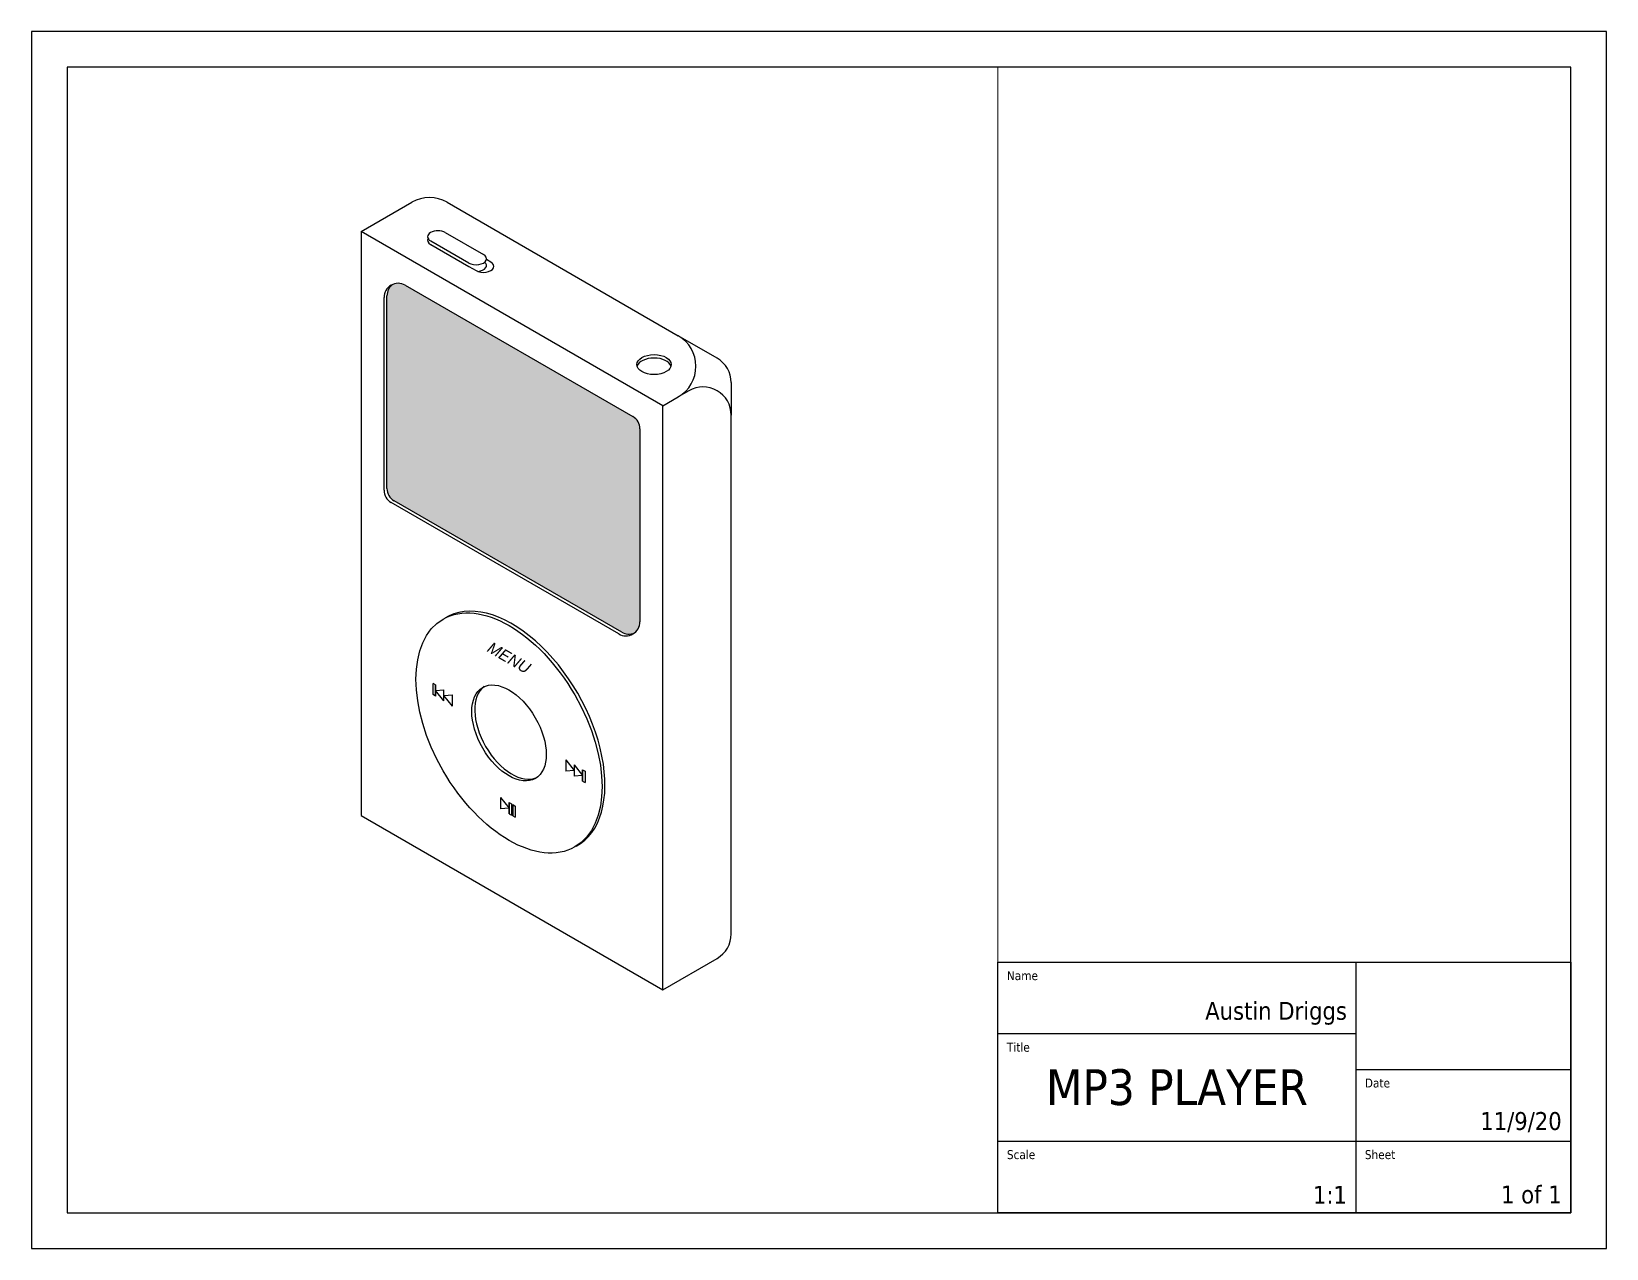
# Paper-space layout 'Layout1' of a CAD drawing. Header units: centimetres. Extents: x -0.3 to 10.7, y -0.3 to 8.2.
# The model-space entities are those that its viewports show. They can reach past a viewport. Long polylines and large blocks are cut down to what shows.
import ezdxf

# ---------------------------------------------------------------- set-up
doc = ezdxf.new("R2010")
doc.units = ezdxf.units.CM
doc.header["$MEASUREMENT"] = 0
doc.layers.get('Defpoints').update_dxf_attribs({"color": 254})
doc.layers.add('construction', color=6, linetype='Continuous')
doc.layers.add('title', color=7, linetype='Continuous')
doc.styles.add('TAHOMA.0625', font='tahoma.ttf', dxfattribs={"height": 0.0625})
doc.styles.add('TAHOMA.125', font='tahoma.ttf', dxfattribs={"height": 0.125})
doc.styles.add('TAHOMA.25', font='tahoma.ttf', dxfattribs={"height": 0.25})

msp = doc.modelspace()

# ---------------------------------------------------------------- hatches: boundary and pattern name
at = {"layer": 'construction'}
h = msp.add_hatch(color=256, dxfattribs=at)
h.set_gradient(color1=(199, 200, 202), color2=(99, 100, 102), tint=1, name='INVCYLINDER')
h.paths.add_polyline_path([(6.629, 6.55, 0.267949), (6.754, 6.333), (10.793, 4.001, 0.235966), (11.016, 3.988, 0.235966), (11.116, 4.188), (11.116, 7.61, 0.267949), (10.991, 7.827), (6.952, 10.159, 0.235966), (6.728, 10.172, 0.235966), (6.629, 9.972)])

# ---------------------------------------------------------------- linework, layer by layer
for p, q in [((6.17, 11.11), (7.07, 11.63)), ((7.695, 11.63), (11.797, 9.261)), ((11.522, 8.02), (6.17, 11.11)), ((6.17, 11.11), (6.17, 0.75)), ((7.405, 10.943), (8.08, 10.553)), ((7.664, 11.092), (8.34, 10.703)), ((7.405, 10.882), (8.08, 10.492)), ((8.08, 10.492), (8.21, 10.418)), ((8.47, 10.568), (8.392, 10.613)), ((6.952, 10.159), (10.991, 7.827)), ((6.577, 6.52), (6.577, 9.942)), ((6.629, 6.55), (6.629, 9.972)), ((12.485, 8.864), (11.797, 9.261)), ((12.735, 8.431), (12.735, 7.854)), ((11.522, 8.02), (11.797, 8.179)), ((11.985, 8.287), (11.797, 8.179)), ((11.522, -2.34), (11.522, 8.02)), ((12.735, -1.351), (12.735, 7.854)), ((11.116, 7.61), (11.116, 4.188)), ((10.741, 3.971), (6.702, 6.303)), ((10.793, 4.001), (6.754, 6.333)), ((7.447, 2.895), (7.447, 3.095)), ((7.49, 3.07), (7.447, 3.095)), ((7.49, 2.87), (7.447, 2.895)), ((7.49, 3.07), (7.49, 2.87)), ((7.49, 2.87), (7.49, 3.07)), ((7.49, 2.97), (7.64, 2.982)), ((7.64, 2.782), (7.49, 2.97)), ((7.64, 2.782), (7.64, 2.982)), ((7.64, 2.882), (7.789, 2.893)), ((7.789, 2.693), (7.64, 2.882)), ((7.789, 2.693), (7.789, 2.893)), ((9.8, 1.737), (9.8, 1.537)), ((9.8, 1.737), (9.949, 1.548)), ((9.949, 1.548), (9.8, 1.537)), ((9.949, 1.648), (9.949, 1.448)), ((9.949, 1.648), (10.099, 1.46)), ((10.099, 1.46), (9.949, 1.448)), ((10.099, 1.36), (10.099, 1.56)), ((10.099, 1.56), (10.142, 1.535)), ((10.099, 1.56), (10.099, 1.36)), ((10.142, 1.535), (10.142, 1.335)), ((10.099, 1.36), (10.142, 1.335)), ((8.645, 1.068), (8.645, 0.868)), ((8.645, 1.068), (8.794, 0.88)), ((8.794, 0.88), (8.645, 0.868)), ((8.794, 0.781), (8.794, 0.981)), ((8.794, 0.981), (8.838, 0.957)), ((8.794, 0.981), (8.794, 0.781)), ((8.838, 0.957), (8.838, 0.757)), ((8.859, 0.744), (8.859, 0.944)), ((8.859, 0.944), (8.903, 0.919)), ((8.859, 0.944), (8.859, 0.744)), ((8.903, 0.919), (8.903, 0.719)), ((6.17, 0.75), (11.522, -2.34)), ((8.794, 0.781), (8.838, 0.757)), ((8.859, 0.744), (8.903, 0.719)), ((11.522, -2.34), (12.485, -1.784))]:
    msp.add_line(p, q)
for centre, radius, start, end in [((7.383, 11.088), 0.625, 60, 120), ((6.827, 9.942), 0.25, 60, 180), ((6.879, 9.972), 0.25, 126.8921, 180), ((11.485, 8.72), 0.625, 300, 60), ((12.235, 8.431), 0.5, 0, 60), ((12.235, 7.854), 0.5, 0, 120), ((10.866, 7.61), 0.25, 0, 60), ((6.827, 6.52), 0.25, 180, 240), ((6.879, 6.55), 0.25, 180, 240), ((10.866, 4.188), 0.25, 240, 0), ((10.918, 4.218), 0.25, 240, 293.1079), ((12.235, -1.351), 0.5, 300, 0)]:
    msp.add_arc(centre, radius, start, end)
for centre, major_axis, start_param, end_param in [((7.534, 10.957), (-0.184, 0), 5.996429, 7.068583), ((7.534, 11.018), (-0.184, 0), 3.926991, 7.068583), ((8.21, 10.627), (-0.184, 0), 0.785398, 3.926991), ((8.34, 10.492), (-0.184, 0), 0.785398, 3.926991), ((8.21, 10.508), (-0.184, 0), 1.742264, 3.742857), ((11.367, 8.69), (-0.306, 0), 3.312124, 6.112654), ((8.846, 2.245), (1.167, -2.021), 6.260912, 9.447051), ((8.846, 2.245), (0.467, -0.808), 3.197299, 6.227479)]:
    msp.add_ellipse(centre, major_axis=major_axis, ratio=0.57735, start_param=start_param, end_param=end_param)
for centre, major_axis in [((11.367, 8.75), (-0.306, 0)), ((8.794, 2.215), (1.167, -2.021)), ((8.794, 2.215), (0.467, -0.808))]:
    msp.add_ellipse(centre, major_axis=major_axis, ratio=0.57735)

# ---------------------------------------------------------------- texts
at = {"insert": (8.794, 3.548), "char_height": 0.2, "width": 0.77464, "attachment_point": 5, "rotation": 330, "style": 'TAHOMA.25'}
msp.add_mtext('{\\fArial|b0|i1|c0|p34;MENU}', dxfattribs=at)

psp = doc.layouts.get("Layout1")

# ---------------------------------------------------------------- linework, layer by layer
at = {"layer": 'title'}
for p, q in [((9, 1.75), (9, 0)), ((9, 1.25), (6.5, 1.25)), ((9, 1), (10.5, 1)), ((6.5, 0.5), (10.5, 0.5))]:
    psp.add_line(p, q, dxfattribs=at)
for points in [[(-0.25, -0.25), (10.75, -0.25), (10.75, 8.25), (-0.25, 8.25)], [(0, 0), (10.5, 0), (10.5, 8), (0, 8)], [(6.5, 1.75), (10.5, 1.75), (10.5, 0), (6.5, 0)]]:
    psp.add_lwpolyline(points, close=True, dxfattribs=at)

# ---------------------------------------------------------------- texts
at = {"layer": 'title', "width": 2.5}
for s, insert, char_height, attachment_point, style in [('Name', (6.562, 1.687), 0.0625, 1, 'TAHOMA.0625'), ('Austin Driggs', (8.937, 1.312), 0.125, 9, 'TAHOMA.125'), ('Title', (6.562, 1.187), 0.0625, 1, 'TAHOMA.0625'), ('MP3 PLAYER', (7.75, 0.875), 0.25, 5, 'TAHOMA.25'), ('Date', (9.062, 0.937), 0.0625, 1, 'TAHOMA.0625'), ('11/9/20', (10.437, 0.562), 0.125, 9, 'TAHOMA.125'), ('Scale', (6.562, 0.437), 0.0625, 1, 'TAHOMA.0625'), ('Sheet', (9.062, 0.437), 0.0625, 1, 'TAHOMA.0625'), ('1:1', (8.937, 0.062), 0.125, 9, 'TAHOMA.125'), ('1 of 1', (10.437, 0.062), 0.125, 9, 'TAHOMA.125')]:
    psp.add_mtext(s, dxfattribs=dict(at, insert=insert, char_height=char_height, attachment_point=attachment_point, style=style))

# ---------------------------------------------------------------- viewports
at = {"layer": 'Defpoints'}
psp.add_viewport(center=(3.25, 4), size=(6.5, 8), view_center_point=(9.213, 3.864), view_height=20.32, dxfattribs=at)

doc.saveas('drawing.dxf')
